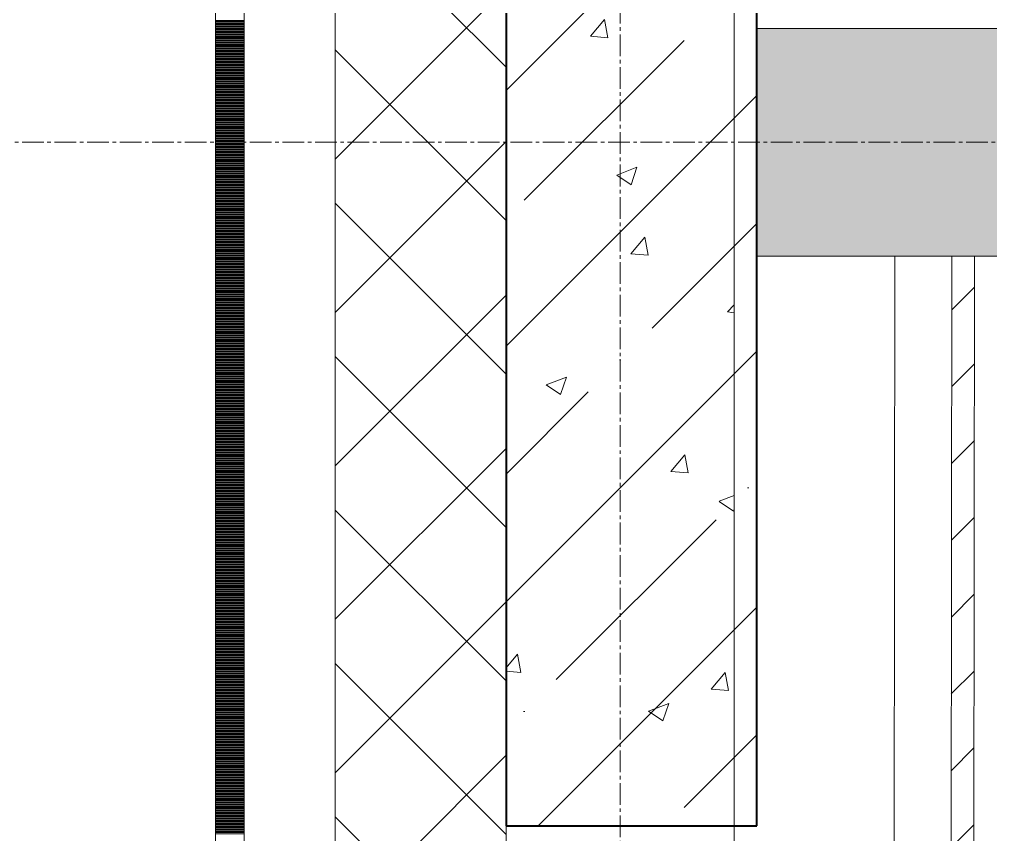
# Model space of a CAD drawing. Header units: millimetres. Extents: x 470010 to 1231400, y -134005 to 421770.
# Drawn here: x 508527 to 509379, y -107709 to -106994 of the extents above; entities that cross this region are included whole.
import ezdxf

# ---------------------------------------------------------------- set-up
doc = ezdxf.new("R2010")
doc.units = ezdxf.units.MM
doc.linetypes.add('CENTER2', pattern=[28.575, 19.05, -3.175, 3.175, -3.175])
doc.linetypes.add('HIDDEN2', pattern=[4.7625, 3.175, -1.5875])
for name, color, linetype, lineweight in [('АР_Колонны', 70, 'Continuous', 30), ('АР_Стены ГКЛ', 1, 'Continuous', 15), ('АР_Стены ЖБ', 7, 'Continuous', 35), ('АР_Стены ПЕНОблок', 52, 'Continuous', 20), ('АР_Тонкая', 254, 'Continuous', 5), ('АР_Утеплитель', 31, 'Continuous', 0), ('АР_Штриховка', 8, 'Continuous', 0)]:
    doc.layers.add(name, color=color, linetype=linetype, lineweight=lineweight)
doc.layers.add('АР_Оси_РД_100', color=7, linetype='Continuous', lineweight=0, true_color=0x525252)

msp = doc.modelspace()

# ---------------------------------------------------------------- hatches: boundary and pattern name
at = {"layer": 'АР_Стены ГКЛ', "linetype": 'Continuous', "lineweight": 0, "true_color": 0x000000}
h = msp.add_hatch(dxfattribs=at)
h.set_pattern_fill('ANSI31', color=18, scale=15, angle=-360, style=0)
h.set_pattern_definition([(45, (509053.93, -143101.687), (-33.67596, 33.67596), [])])
h.paths.add_polyline_path([(509365.101, -107201.783), (509345.101, -107201.756), (509343.891, -108081.735), (509363.863, -108101.74)], flags=0)
at = {"layer": 'АР_Штриховка', "linetype": 'Continuous', "lineweight": 5, "true_color": 0x000000}
h = msp.add_hatch(dxfattribs=at)
h.set_pattern_fill('ANSI35', color=18, scale=25, style=0)
h.set_pattern_definition([(45, (509053.93, -143101.69), (-112.2532, 112.2532), []), (45, (509166.19, -143101.69), (-112.2532, 112.2532), [198.4375, -39.6875, 0, -39.6875])])
h.paths.add_polyline_path([(508953.932, -107701.687), (509173.932, -107701.687), (509173.932, -106501.687), (508953.932, -106501.687)], flags=0)
at = {"layer": 'АР_Штриховка', "linetype": 'Continuous', "lineweight": 0, "true_color": 0x000000}
h = msp.add_hatch(dxfattribs=at)
h.set_pattern_fill('AR-CONC', color=18, angle=45, style=0)
h.set_pattern_definition([(95, (509053.93, -143101.69), (140.09465, 117.5534), [19.05, -209.55]), (40, (509053.93, -143101.69), (-160.0185, 110.1767), [15.24, -167.6406]), (145.45144, (509065.6, -143091.89), (-19.9238, 227.7301), [16.19, -178.0902]), (91.1842, (509018.01, -143065.77), (221.4102, 161.9534), [28.575, -314.325]), (141.63556, (509036.46, -143052.27), (-7.0866, 342.8268), [24.285, -267.1356]), (36.18415, (509018, -143065.77), (-7.0866, 342.8268), [22.86, -251.4597]), (66, (509044.95, -143056.79), (179.52, 34.89515), [19.05, -209.55]), (11, (509044.95, -143056.79), (-86.5399, 173.9412), [15.24, -167.64]), (116.45145, (509059.91, -143053.88), (92.98005, 208.83634), [16.19, -178.0899]), (82.5, (509053.93, -143101.69), (-57.60547, 61.97341), [0, -165.608, 0, -170.18, 0, -168.275]), (52.5, (509053.93, -143101.69), (-23.58973, 118.087), [0, -97.028, 0, -161.798, 0, -64.135]), (12.5, (509013.88, -143141.74), (99.92786, 91.8262), [0, -63.5, 0, -198.12, 0, -262.89]), (2.5, (508995.92, -143159.7), (86.7639, 122.7224), [0, -82.55, 0, -131.572, 0, -186.69])])
h.paths.add_polyline_path([(509173.932, -107001.687), (509173.932, -107201.687), (516743.932, -107201.687), (516743.932, -107001.687)], flags=0)

# ---------------------------------------------------------------- linework, layer by layer
at = {"layer": 'АР_Колонны', "color": 18, "linetype": 'HIDDEN2', "lineweight": 25, "true_color": 0x000000}
for p, q in [((508953.932, -107701.687), (508953.932, -106501.687)), ((509173.932, -106501.687), (509173.932, -107701.687)), ((509173.932, -107701.687), (508953.932, -107701.687))]:
    msp.add_line(p, q, dxfattribs=at)
at = {"layer": 'АР_Колонны', "color": 18, "linetype": 'Continuous', "lineweight": 30, "true_color": 0x000000}
for p, q in [((508953.932, -106501.687), (508953.932, -107701.687)), ((509173.932, -107701.687), (509173.932, -106501.687)), ((508953.932, -107701.687), (509173.932, -107701.687))]:
    msp.add_line(p, q, dxfattribs=at)
at = {"layer": 'АР_Оси_РД_100', "linetype": 'CENTER2'}
for p, q in [((509053.933, -133315.052), (509053.933, -98801.687)), ((538608.933, -107101.687), (503098.975, -107101.687))]:
    msp.add_line(p, q, dxfattribs=at)
at = {"layer": 'АР_Стены ГКЛ', "color": 18, "linetype": 'Continuous', "lineweight": 5, "true_color": 0x000000}
for p, q in [((509295.101, -107201.687), (509293.959, -108031.723)), ((509345.101, -107201.756), (509295.101, -107201.687)), ((509343.891, -108081.735), (509345.101, -107201.756)), ((509345.101, -107201.756), (509343.891, -108081.735)), ((509365.101, -107201.783), (509345.101, -107201.756)), ((509363.863, -108101.74), (509365.101, -107201.783))]:
    msp.add_line(p, q, dxfattribs=at)
at = {"layer": 'АР_Стены ЖБ', "color": 18, "linetype": 'Continuous', "lineweight": 40, "true_color": 0x000000}
for p, q in [((508953.932, -106501.687), (508953.932, -107701.687)), ((509173.932, -107701.687), (509173.932, -106501.687)), ((508953.932, -107701.687), (509173.932, -107701.687))]:
    msp.add_line(p, q, dxfattribs=at)
at = {"layer": 'АР_Стены ПЕНОблок', "color": 18, "linetype": 'Continuous', "lineweight": 20, "true_color": 0x000000}
for p, q in [((508953.932, -106301.687), (508953.932, -108101.687)), ((509153.932, -108101.687), (509153.932, -106301.687)), ((509173.932, -107001.687), (509173.932, -107201.687)), ((516743.932, -107001.687), (509173.932, -107001.687)), ((509173.932, -107201.687), (516743.932, -107201.687))]:
    msp.add_line(p, q, dxfattribs=at)
at = {"layer": 'АР_Тонкая', "color": 18, "linetype": 'Continuous', "lineweight": 5, "true_color": 0x000000}
for p, q in [((508698.932, -106301.687), (508698.932, -108101.687)), ((508723.932, -106301.687), (508723.932, -108101.687)), ((508723.932, -108101.687), (508723.932, -106301.687)), ((508803.932, -108101.687), (508803.932, -106301.687))]:
    msp.add_line(p, q, dxfattribs=at)
at = {"layer": 'АР_Утеплитель', "color": 18, "linetype": 'Continuous', "lineweight": 0, "true_color": 0x000000}
for p, q in [((508803.932, -106301.687), (508803.932, -108101.687)), ((508953.932, -108101.687), (508953.932, -106301.687))]:
    msp.add_line(p, q, dxfattribs=at)
at = {"layer": 'АР_Штриховка', "color": 18, "linetype": 'Continuous', "lineweight": 0, "true_color": 0x000000}
for p, q in [((508953.932, -107035.761), (508803.932, -106885.761)), ((508803.932, -107116.353), (508953.932, -106966.353)), ((508698.932, -106994.687), (508723.932, -106994.687)), ((508698.932, -106995.687), (508723.932, -106995.687)), ((508698.932, -106996.687), (508723.932, -106996.687)), ((508698.932, -106997.687), (508723.932, -106997.687)), ((508698.932, -106998.687), (508723.932, -106998.687)), ((509028.028, -107008.519), (509040.273, -106993.926)), ((509043.296, -107009.831), (509040.359, -106993.91)), ((508698.932, -106999.687), (508723.932, -106999.687)), ((508698.932, -107000.687), (508723.932, -107000.687)), ((508698.932, -107001.687), (508723.932, -107001.687)), ((508698.932, -107002.687), (508723.932, -107002.687)), ((508698.932, -107003.687), (508723.932, -107003.687)), ((508698.932, -107004.687), (508723.932, -107004.687)), ((508698.932, -107005.687), (508723.932, -107005.687)), ((508698.932, -107006.687), (508723.932, -107006.687)), ((508698.932, -107007.687), (508723.932, -107007.687)), ((508698.932, -107008.687), (508723.932, -107008.687)), ((508698.932, -107009.687), (508723.932, -107009.687)), ((508698.932, -107010.687), (508723.932, -107010.687)), ((508698.932, -107011.687), (508723.932, -107011.687)), ((508698.932, -107012.687), (508723.932, -107012.687)), ((508698.932, -107013.687), (508723.932, -107013.687)), ((508698.932, -107014.687), (508723.932, -107014.687)), ((508698.932, -107015.687), (508723.932, -107015.687)), ((509028.028, -107008.519), (509043.21, -107009.847)), ((508698.932, -107016.687), (508723.932, -107016.687)), ((508698.932, -107017.687), (508723.932, -107017.687)), ((508698.932, -107018.687), (508723.932, -107018.687)), ((508698.932, -107019.687), (508723.932, -107019.687)), ((508698.932, -107020.687), (508723.932, -107020.687)), ((508698.932, -107021.687), (508723.932, -107021.687)), ((508698.932, -107022.687), (508723.932, -107022.687)), ((508698.932, -107023.687), (508723.932, -107023.687)), ((508698.932, -107024.687), (508723.932, -107024.687)), ((508953.932, -107170.465), (508803.932, -107020.465)), ((508698.932, -107025.687), (508723.932, -107025.687)), ((508698.932, -107026.687), (508723.932, -107026.687)), ((508698.932, -107027.687), (508723.932, -107027.687)), ((508698.932, -107028.687), (508723.932, -107028.687)), ((508698.932, -107029.687), (508723.932, -107029.687)), ((508698.932, -107030.687), (508723.932, -107030.687)), ((508698.932, -107031.687), (508723.932, -107031.687)), ((508698.932, -107032.687), (508723.932, -107032.687)), ((508698.932, -107033.687), (508723.932, -107033.687)), ((508698.932, -107034.687), (508723.932, -107034.687)), ((508698.932, -107035.687), (508723.932, -107035.687)), ((508698.932, -107036.687), (508723.932, -107036.687)), ((508698.932, -107037.687), (508723.932, -107037.687)), ((508698.932, -107038.687), (508723.932, -107038.687)), ((508698.932, -107039.687), (508723.932, -107039.687)), ((508698.932, -107040.687), (508723.932, -107040.687)), ((508698.932, -107041.687), (508723.932, -107041.687)), ((508698.932, -107042.687), (508723.932, -107042.687)), ((508698.932, -107043.687), (508723.932, -107043.687)), ((508698.932, -107044.687), (508723.932, -107044.687)), ((508698.932, -107045.687), (508723.932, -107045.687)), ((508698.932, -107046.687), (508723.932, -107046.687)), ((508698.932, -107047.687), (508723.932, -107047.687)), ((508698.932, -107048.687), (508723.932, -107048.687)), ((508698.932, -107049.687), (508723.932, -107049.687)), ((508698.932, -107050.687), (508723.932, -107050.687)), ((508698.932, -107051.687), (508723.932, -107051.687)), ((508698.932, -107052.687), (508723.932, -107052.687)), ((508698.932, -107053.687), (508723.932, -107053.687)), ((508698.932, -107054.687), (508723.932, -107054.687)), ((508698.932, -107055.687), (508723.932, -107055.687)), ((508698.932, -107056.687), (508723.932, -107056.687)), ((508698.932, -107057.687), (508723.932, -107057.687)), ((508698.932, -107058.687), (508723.932, -107058.687)), ((508698.932, -107059.687), (508723.932, -107059.687)), ((508698.932, -107060.687), (508723.932, -107060.687)), ((508698.932, -107061.687), (508723.932, -107061.687)), ((508698.932, -107062.687), (508723.932, -107062.687)), ((508698.932, -107063.687), (508723.932, -107063.687)), ((508698.932, -107064.687), (508723.932, -107064.687)), ((508698.932, -107065.687), (508723.932, -107065.687)), ((508698.932, -107066.687), (508723.932, -107066.687)), ((508698.932, -107067.687), (508723.932, -107067.687)), ((508698.932, -107068.687), (508723.932, -107068.687)), ((508698.932, -107069.687), (508723.932, -107069.687)), ((508698.932, -107070.687), (508723.932, -107070.687)), ((508698.932, -107071.687), (508723.932, -107071.687)), ((508698.932, -107072.687), (508723.932, -107072.687)), ((508698.932, -107073.687), (508723.932, -107073.687)), ((508698.932, -107074.687), (508723.932, -107074.687)), ((508698.932, -107075.687), (508723.932, -107075.687)), ((508698.932, -107076.687), (508723.932, -107076.687)), ((508698.932, -107077.687), (508723.932, -107077.687)), ((508698.932, -107078.687), (508723.932, -107078.687)), ((508698.932, -107079.687), (508723.932, -107079.687)), ((508698.932, -107080.687), (508723.932, -107080.687)), ((508698.932, -107081.687), (508723.932, -107081.687)), ((508698.932, -107082.687), (508723.932, -107082.687)), ((508698.932, -107083.687), (508723.932, -107083.687)), ((508698.932, -107084.687), (508723.932, -107084.687)), ((508698.932, -107085.687), (508723.932, -107085.687)), ((508698.932, -107086.687), (508723.932, -107086.687)), ((508698.932, -107087.687), (508723.932, -107087.687)), ((508698.932, -107088.687), (508723.932, -107088.687)), ((508698.932, -107089.687), (508723.932, -107089.687)), ((508698.932, -107090.687), (508723.932, -107090.687)), ((508698.932, -107091.687), (508723.932, -107091.687)), ((508698.932, -107092.687), (508723.932, -107092.687)), ((508698.932, -107093.687), (508723.932, -107093.687)), ((508698.932, -107094.687), (508723.932, -107094.687)), ((508698.932, -107095.687), (508723.932, -107095.687)), ((508698.932, -107096.687), (508723.932, -107096.687)), ((508698.932, -107097.687), (508723.932, -107097.687)), ((508698.932, -107098.687), (508723.932, -107098.687)), ((508698.932, -107099.687), (508723.932, -107099.687)), ((508698.932, -107100.687), (508723.932, -107100.687)), ((508803.932, -107251.057), (508953.932, -107101.057)), ((508698.932, -107101.687), (508723.932, -107101.687)), ((508698.932, -107102.687), (508723.932, -107102.687)), ((508698.932, -107103.687), (508723.932, -107103.687)), ((508698.932, -107104.687), (508723.932, -107104.687)), ((508698.932, -107105.687), (508723.932, -107105.687)), ((508698.932, -107106.687), (508723.932, -107106.687)), ((508698.932, -107107.687), (508723.932, -107107.687)), ((508698.932, -107108.687), (508723.932, -107108.687)), ((508698.932, -107109.687), (508723.932, -107109.687)), ((508698.932, -107110.687), (508723.932, -107110.687)), ((508698.932, -107111.687), (508723.932, -107111.687)), ((508698.932, -107112.687), (508723.932, -107112.687)), ((508698.932, -107113.687), (508723.932, -107113.687)), ((508698.932, -107114.687), (508723.932, -107114.687)), ((508698.932, -107115.687), (508723.932, -107115.687)), ((508698.932, -107116.687), (508723.932, -107116.687)), ((508698.932, -107117.687), (508723.932, -107117.687)), ((508698.932, -107118.687), (508723.932, -107118.687)), ((508698.932, -107119.687), (508723.932, -107119.687)), ((508698.932, -107120.687), (508723.932, -107120.687)), ((508698.932, -107121.687), (508723.932, -107121.687)), ((508698.932, -107122.687), (508723.932, -107122.687)), ((508698.932, -107123.687), (508723.932, -107123.687)), ((508698.932, -107124.687), (508723.932, -107124.687)), ((508698.932, -107125.687), (508723.932, -107125.687)), ((508698.932, -107126.687), (508723.932, -107126.687)), ((509050.93, -107130.439), (509068.715, -107123.612)), ((509063.557, -107138.986), (509068.707, -107123.637)), ((508698.932, -107127.687), (508723.932, -107127.687)), ((508698.932, -107128.687), (508723.932, -107128.687)), ((508698.932, -107129.687), (508723.932, -107129.687)), ((508698.932, -107130.687), (508723.932, -107130.687)), ((508698.932, -107131.687), (508723.932, -107131.687)), ((508698.932, -107132.687), (508723.932, -107132.687)), ((508698.932, -107133.687), (508723.932, -107133.687)), ((508698.932, -107134.687), (508723.932, -107134.687)), ((509050.919, -107130.462), (509063.554, -107138.984)), ((508698.932, -107135.687), (508723.932, -107135.687)), ((508698.932, -107136.687), (508723.932, -107136.687)), ((508698.932, -107137.687), (508723.932, -107137.687)), ((508698.932, -107138.687), (508723.932, -107138.687)), ((508698.932, -107139.687), (508723.932, -107139.687)), ((508698.932, -107140.687), (508723.932, -107140.687)), ((508698.932, -107141.687), (508723.932, -107141.687)), ((508698.932, -107142.687), (508723.932, -107142.687)), ((508698.932, -107143.687), (508723.932, -107143.687)), ((508698.932, -107144.687), (508723.932, -107144.687)), ((508698.932, -107145.687), (508723.932, -107145.687)), ((508698.932, -107146.687), (508723.932, -107146.687)), ((508698.932, -107147.687), (508723.932, -107147.687)), ((508698.932, -107148.687), (508723.932, -107148.687)), ((508698.932, -107149.687), (508723.932, -107149.687)), ((508698.932, -107150.687), (508723.932, -107150.687)), ((508698.932, -107151.687), (508723.932, -107151.687)), ((508698.932, -107152.687), (508723.932, -107152.687)), ((508698.932, -107153.687), (508723.932, -107153.687)), ((508698.932, -107154.687), (508723.932, -107154.687)), ((508698.932, -107155.687), (508723.932, -107155.687)), ((508698.932, -107156.687), (508723.932, -107156.687)), ((508698.932, -107157.687), (508723.932, -107157.687)), ((508698.932, -107158.687), (508723.932, -107158.687)), ((508698.932, -107159.687), (508723.932, -107159.687)), ((508698.932, -107160.687), (508723.932, -107160.687)), ((508953.932, -107305.169), (508803.932, -107155.169)), ((508698.932, -107161.687), (508723.932, -107161.687)), ((508698.932, -107162.687), (508723.932, -107162.687)), ((508698.932, -107163.687), (508723.932, -107163.687)), ((508698.932, -107164.687), (508723.932, -107164.687)), ((508698.932, -107165.687), (508723.932, -107165.687)), ((508698.932, -107166.687), (508723.932, -107166.687)), ((508698.932, -107167.687), (508723.932, -107167.687)), ((508698.932, -107168.687), (508723.932, -107168.687)), ((508698.932, -107169.687), (508723.932, -107169.687)), ((508698.932, -107170.687), (508723.932, -107170.687)), ((508698.932, -107171.687), (508723.932, -107171.687)), ((508698.932, -107172.687), (508723.932, -107172.687)), ((508698.932, -107173.687), (508723.932, -107173.687)), ((508698.932, -107174.687), (508723.932, -107174.687)), ((508698.932, -107175.687), (508723.932, -107175.687)), ((508698.932, -107176.687), (508723.932, -107176.687)), ((508698.932, -107177.687), (508723.932, -107177.687)), ((508698.932, -107178.687), (508723.932, -107178.687)), ((508698.932, -107179.687), (508723.932, -107179.687)), ((508698.932, -107180.687), (508723.932, -107180.687)), ((508698.932, -107181.687), (508723.932, -107181.687)), ((508698.932, -107182.687), (508723.932, -107182.687)), ((508698.932, -107183.687), (508723.932, -107183.687)), ((508698.932, -107184.687), (508723.932, -107184.687)), ((508698.932, -107185.687), (508723.932, -107185.687)), ((509063.272, -107199.576), (509075.517, -107184.982)), ((509078.539, -107200.888), (509075.602, -107184.967)), ((508698.932, -107186.687), (508723.932, -107186.687)), ((508698.932, -107187.687), (508723.932, -107187.687)), ((508698.932, -107188.687), (508723.932, -107188.687)), ((508698.932, -107189.687), (508723.932, -107189.687)), ((508698.932, -107190.687), (508723.932, -107190.687)), ((508698.932, -107191.687), (508723.932, -107191.687)), ((508698.932, -107192.687), (508723.932, -107192.687)), ((508698.932, -107193.687), (508723.932, -107193.687)), ((508698.932, -107194.687), (508723.932, -107194.687)), ((508698.932, -107195.687), (508723.932, -107195.687)), ((508698.932, -107196.687), (508723.932, -107196.687)), ((508698.932, -107197.687), (508723.932, -107197.687)), ((508698.932, -107198.687), (508723.932, -107198.687)), ((508698.932, -107199.687), (508723.932, -107199.687)), ((508698.932, -107200.687), (508723.932, -107200.687)), ((508698.932, -107201.687), (508723.932, -107201.687)), ((508698.932, -107202.687), (508723.932, -107202.687)), ((508698.932, -107203.687), (508723.932, -107203.687)), ((509063.272, -107199.576), (509078.454, -107200.904)), ((508698.932, -107204.687), (508723.932, -107204.687)), ((508698.932, -107205.687), (508723.932, -107205.687)), ((508698.932, -107206.687), (508723.932, -107206.687)), ((508698.932, -107207.687), (508723.932, -107207.687)), ((508698.932, -107208.687), (508723.932, -107208.687)), ((508698.932, -107209.687), (508723.932, -107209.687)), ((508698.932, -107210.687), (508723.932, -107210.687)), ((508698.932, -107211.687), (508723.932, -107211.687)), ((508698.932, -107212.687), (508723.932, -107212.687)), ((508698.932, -107213.687), (508723.932, -107213.687)), ((508698.932, -107214.687), (508723.932, -107214.687)), ((508698.932, -107215.687), (508723.932, -107215.687)), ((508698.932, -107216.687), (508723.932, -107216.687)), ((508698.932, -107217.687), (508723.932, -107217.687)), ((508698.932, -107218.687), (508723.932, -107218.687)), ((508698.932, -107219.687), (508723.932, -107219.687)), ((508698.932, -107220.687), (508723.932, -107220.687)), ((508698.932, -107221.687), (508723.932, -107221.687)), ((508698.932, -107222.687), (508723.932, -107222.687)), ((508698.932, -107223.687), (508723.932, -107223.687)), ((508698.932, -107224.687), (508723.932, -107224.687)), ((508698.932, -107225.687), (508723.932, -107225.687)), ((508698.932, -107226.687), (508723.932, -107226.687)), ((508698.932, -107227.687), (508723.932, -107227.687)), ((508698.932, -107228.687), (508723.932, -107228.687)), ((508698.932, -107229.687), (508723.932, -107229.687)), ((508698.932, -107230.687), (508723.932, -107230.687)), ((508698.932, -107231.687), (508723.932, -107231.687)), ((508698.932, -107232.687), (508723.932, -107232.687)), ((508698.932, -107233.687), (508723.932, -107233.687)), ((508698.932, -107234.687), (508723.932, -107234.687)), ((508698.932, -107235.687), (508723.932, -107235.687)), ((508698.932, -107236.687), (508723.932, -107236.687)), ((508698.932, -107237.687), (508723.932, -107237.687)), ((508803.932, -107385.761), (508953.932, -107235.761)), ((508698.932, -107238.687), (508723.932, -107238.687)), ((508698.932, -107239.687), (508723.932, -107239.687)), ((508698.932, -107240.687), (508723.932, -107240.687)), ((508698.932, -107241.687), (508723.932, -107241.687)), ((508698.932, -107242.687), (508723.932, -107242.687)), ((508698.932, -107243.687), (508723.932, -107243.687)), ((508698.932, -107244.687), (508723.932, -107244.687)), ((508698.932, -107245.687), (508723.932, -107245.687)), ((509148.159, -107250.539), (509153.932, -107244.522)), ((508698.932, -107246.687), (508723.932, -107246.687)), ((508698.932, -107247.687), (508723.932, -107247.687)), ((508698.932, -107248.687), (508723.932, -107248.687)), ((508698.932, -107249.687), (508723.932, -107249.687)), ((508698.932, -107250.687), (508723.932, -107250.687)), ((508698.932, -107251.687), (508723.932, -107251.687)), ((508698.932, -107252.687), (508723.932, -107252.687)), ((508698.932, -107253.687), (508723.932, -107253.687)), ((508698.932, -107254.687), (508723.932, -107254.687)), ((509148.175, -107250.574), (509153.932, -107251.466)), ((508698.932, -107255.687), (508723.932, -107255.687)), ((508698.932, -107256.687), (508723.932, -107256.687)), ((508698.932, -107257.687), (508723.932, -107257.687)), ((508698.932, -107258.687), (508723.932, -107258.687)), ((508698.932, -107259.687), (508723.932, -107259.687)), ((508698.932, -107260.687), (508723.932, -107260.687)), ((508698.932, -107261.687), (508723.932, -107261.687)), ((508698.932, -107262.687), (508723.932, -107262.687)), ((508698.932, -107263.687), (508723.932, -107263.687)), ((508698.932, -107264.687), (508723.932, -107264.687)), ((508698.932, -107265.687), (508723.932, -107265.687)), ((508698.932, -107266.687), (508723.932, -107266.687)), ((508698.932, -107267.687), (508723.932, -107267.687)), ((508698.932, -107268.687), (508723.932, -107268.687)), ((508698.932, -107269.687), (508723.932, -107269.687)), ((508698.932, -107270.687), (508723.932, -107270.687)), ((508698.932, -107271.687), (508723.932, -107271.687)), ((508698.932, -107272.687), (508723.932, -107272.687)), ((508698.932, -107273.687), (508723.932, -107273.687)), ((508698.932, -107274.687), (508723.932, -107274.687)), ((508698.932, -107275.687), (508723.932, -107275.687)), ((508698.932, -107276.687), (508723.932, -107276.687)), ((508698.932, -107277.687), (508723.932, -107277.687)), ((508698.932, -107278.687), (508723.932, -107278.687)), ((508698.932, -107279.687), (508723.932, -107279.687)), ((508698.932, -107280.687), (508723.932, -107280.687)), ((508698.932, -107281.687), (508723.932, -107281.687)), ((508698.932, -107282.687), (508723.932, -107282.687)), ((508698.932, -107283.687), (508723.932, -107283.687)), ((508698.932, -107284.687), (508723.932, -107284.687)), ((508698.932, -107285.687), (508723.932, -107285.687)), ((508698.932, -107286.687), (508723.932, -107286.687)), ((508698.932, -107287.687), (508723.932, -107287.687)), ((508698.932, -107288.687), (508723.932, -107288.687)), ((508698.932, -107289.687), (508723.932, -107289.687)), ((508698.932, -107290.687), (508723.932, -107290.687)), ((508698.932, -107291.687), (508723.932, -107291.687)), ((508698.932, -107292.687), (508723.932, -107292.687)), ((508698.932, -107293.687), (508723.932, -107293.687)), ((508698.932, -107294.687), (508723.932, -107294.687)), ((508698.932, -107295.687), (508723.932, -107295.687)), ((508698.932, -107296.687), (508723.932, -107296.687)), ((508953.932, -107439.873), (508803.932, -107289.873)), ((508698.932, -107297.687), (508723.932, -107297.687)), ((508698.932, -107298.687), (508723.932, -107298.687)), ((508698.932, -107299.687), (508723.932, -107299.687)), ((508698.932, -107300.687), (508723.932, -107300.687)), ((508698.932, -107301.687), (508723.932, -107301.687)), ((508698.932, -107302.687), (508723.932, -107302.687)), ((508698.932, -107303.687), (508723.932, -107303.687)), ((508698.932, -107304.687), (508723.932, -107304.687)), ((508698.932, -107305.687), (508723.932, -107305.687)), ((508698.932, -107306.687), (508723.932, -107306.687)), ((508698.932, -107307.687), (508723.932, -107307.687)), ((508698.932, -107308.687), (508723.932, -107308.687)), ((508698.932, -107309.687), (508723.932, -107309.687)), ((508698.932, -107310.687), (508723.932, -107310.687)), ((508698.932, -107311.687), (508723.932, -107311.687)), ((508698.932, -107312.687), (508723.932, -107312.687)), ((508698.932, -107313.687), (508723.932, -107313.687)), ((508989.128, -107314.627), (509006.913, -107307.8)), ((509001.755, -107323.174), (509006.905, -107307.825)), ((508698.932, -107314.687), (508723.932, -107314.687)), ((508698.932, -107315.687), (508723.932, -107315.687)), ((508698.932, -107316.687), (508723.932, -107316.687)), ((508698.932, -107317.687), (508723.932, -107317.687)), ((508698.932, -107318.687), (508723.932, -107318.687)), ((508698.932, -107319.687), (508723.932, -107319.687)), ((508698.932, -107320.687), (508723.932, -107320.687)), ((508698.932, -107321.687), (508723.932, -107321.687)), ((508698.932, -107322.687), (508723.932, -107322.687)), ((508989.117, -107314.65), (509001.752, -107323.172)), ((508698.932, -107323.687), (508723.932, -107323.687)), ((508698.932, -107324.687), (508723.932, -107324.687)), ((508698.932, -107325.687), (508723.932, -107325.687)), ((508698.932, -107326.687), (508723.932, -107326.687)), ((508698.932, -107327.687), (508723.932, -107327.687)), ((508698.932, -107328.687), (508723.932, -107328.687)), ((508698.932, -107329.687), (508723.932, -107329.687)), ((508698.932, -107330.687), (508723.932, -107330.687)), ((508698.932, -107331.687), (508723.932, -107331.687)), ((508698.932, -107332.687), (508723.932, -107332.687)), ((508698.932, -107333.687), (508723.932, -107333.687)), ((508698.932, -107334.687), (508723.932, -107334.687)), ((508698.932, -107335.687), (508723.932, -107335.687)), ((508698.932, -107336.687), (508723.932, -107336.687)), ((508698.932, -107337.687), (508723.932, -107337.687)), ((508698.932, -107338.687), (508723.932, -107338.687)), ((508698.932, -107339.687), (508723.932, -107339.687)), ((508698.932, -107340.687), (508723.932, -107340.687)), ((508698.932, -107341.687), (508723.932, -107341.687)), ((508698.932, -107342.687), (508723.932, -107342.687)), ((508698.932, -107343.687), (508723.932, -107343.687)), ((508698.932, -107344.687), (508723.932, -107344.687)), ((508698.932, -107345.687), (508723.932, -107345.687)), ((508698.932, -107346.687), (508723.932, -107346.687)), ((508698.932, -107347.687), (508723.932, -107347.687)), ((508698.932, -107348.687), (508723.932, -107348.687)), ((508698.932, -107349.687), (508723.932, -107349.687)), ((508698.932, -107350.687), (508723.932, -107350.687)), ((508698.932, -107351.687), (508723.932, -107351.687)), ((508698.932, -107352.687), (508723.932, -107352.687)), ((508698.932, -107353.687), (508723.932, -107353.687)), ((508698.932, -107354.687), (508723.932, -107354.687)), ((508698.932, -107355.687), (508723.932, -107355.687)), ((508698.932, -107356.687), (508723.932, -107356.687)), ((508698.932, -107357.687), (508723.932, -107357.687)), ((508698.932, -107358.687), (508723.932, -107358.687)), ((508698.932, -107359.687), (508723.932, -107359.687)), ((508698.932, -107360.687), (508723.932, -107360.687)), ((508698.932, -107361.687), (508723.932, -107361.687)), ((508698.932, -107362.687), (508723.932, -107362.687)), ((508698.932, -107363.687), (508723.932, -107363.687)), ((508698.932, -107364.687), (508723.932, -107364.687)), ((508698.932, -107365.687), (508723.932, -107365.687)), ((508698.932, -107366.687), (508723.932, -107366.687)), ((508698.932, -107367.687), (508723.932, -107367.687)), ((508698.932, -107368.687), (508723.932, -107368.687)), ((508698.932, -107369.687), (508723.932, -107369.687)), ((508698.932, -107370.687), (508723.932, -107370.687)), ((508698.932, -107371.687), (508723.932, -107371.687)), ((508698.932, -107372.687), (508723.932, -107372.687)), ((508698.932, -107373.687), (508723.932, -107373.687)), ((508803.932, -107520.465), (508953.932, -107370.465)), ((508698.932, -107374.687), (508723.932, -107374.687)), ((508698.932, -107375.687), (508723.932, -107375.687)), ((508698.932, -107376.687), (508723.932, -107376.687)), ((508698.932, -107377.687), (508723.932, -107377.687)), ((508698.932, -107378.687), (508723.932, -107378.687)), ((508698.932, -107379.687), (508723.932, -107379.687)), ((508698.932, -107380.687), (508723.932, -107380.687)), ((508698.932, -107381.687), (508723.932, -107381.687)), ((508698.932, -107382.687), (508723.932, -107382.687)), ((509098.515, -107390.632), (509110.76, -107376.039)), ((509113.782, -107391.945), (509110.845, -107376.024)), ((508698.932, -107383.687), (508723.932, -107383.687)), ((508698.932, -107384.687), (508723.932, -107384.687)), ((508698.932, -107385.687), (508723.932, -107385.687)), ((508698.932, -107386.687), (508723.932, -107386.687)), ((508698.932, -107387.687), (508723.932, -107387.687)), ((508698.932, -107388.687), (508723.932, -107388.687)), ((508698.932, -107389.687), (508723.932, -107389.687)), ((508698.932, -107390.687), (508723.932, -107390.687)), ((509098.515, -107390.633), (509113.697, -107391.961)), ((508698.932, -107391.687), (508723.932, -107391.687)), ((508698.932, -107392.687), (508723.932, -107392.687)), ((508698.932, -107393.687), (508723.932, -107393.687)), ((508698.932, -107394.687), (508723.932, -107394.687)), ((508698.932, -107395.687), (508723.932, -107395.687)), ((508698.932, -107396.687), (508723.932, -107396.687)), ((508698.932, -107397.687), (508723.932, -107397.687)), ((508698.932, -107398.687), (508723.932, -107398.687)), ((508698.932, -107399.687), (508723.932, -107399.687)), ((508698.932, -107400.687), (508723.932, -107400.687)), ((508698.932, -107401.687), (508723.932, -107401.687)), ((508698.932, -107402.687), (508723.932, -107402.687)), ((508698.932, -107403.687), (508723.932, -107403.687)), ((508698.932, -107404.687), (508723.932, -107404.687)), ((508698.932, -107405.687), (508723.932, -107405.687)), ((508698.932, -107406.687), (508723.932, -107406.687)), ((508698.932, -107407.687), (508723.932, -107407.687)), ((508698.932, -107408.687), (508723.932, -107408.687)), ((508698.932, -107409.687), (508723.932, -107409.687)), ((508698.932, -107410.687), (508723.932, -107410.687)), ((508698.932, -107411.687), (508723.932, -107411.687)), ((508698.932, -107412.687), (508723.932, -107412.687)), ((508698.932, -107413.687), (508723.932, -107413.687)), ((508698.932, -107414.687), (508723.932, -107414.687)), ((508698.932, -107415.687), (508723.932, -107415.687)), ((508698.932, -107416.687), (508723.932, -107416.687)), ((509140.742, -107416.892), (509153.932, -107411.829)), ((508698.932, -107417.687), (508723.932, -107417.687)), ((508698.932, -107418.687), (508723.932, -107418.687)), ((508698.932, -107419.687), (508723.932, -107419.687)), ((508698.932, -107420.687), (508723.932, -107420.687)), ((508698.932, -107421.687), (508723.932, -107421.687)), ((508698.932, -107422.687), (508723.932, -107422.687)), ((508698.932, -107423.687), (508723.932, -107423.687)), ((508698.932, -107424.687), (508723.932, -107424.687)), ((508953.932, -107574.576), (508803.932, -107424.576)), ((509140.732, -107416.915), (509153.366, -107425.438)), ((509153.37, -107425.439), (509153.932, -107423.761)), ((508698.932, -107425.687), (508723.932, -107425.687)), ((508698.932, -107426.687), (508723.932, -107426.687)), ((508698.932, -107427.687), (508723.932, -107427.687)), ((508698.932, -107428.687), (508723.932, -107428.687)), ((508698.932, -107429.687), (508723.932, -107429.687)), ((508698.932, -107430.687), (508723.932, -107430.687)), ((508698.932, -107431.687), (508723.932, -107431.687)), ((508698.932, -107432.687), (508723.932, -107432.687)), ((508698.932, -107433.687), (508723.932, -107433.687)), ((508698.932, -107434.687), (508723.932, -107434.687)), ((508698.932, -107435.687), (508723.932, -107435.687)), ((508698.932, -107436.687), (508723.932, -107436.687)), ((508698.932, -107437.687), (508723.932, -107437.687)), ((508698.932, -107438.687), (508723.932, -107438.687)), ((508698.932, -107439.687), (508723.932, -107439.687)), ((508698.932, -107440.687), (508723.932, -107440.687)), ((508698.932, -107441.687), (508723.932, -107441.687)), ((508698.932, -107442.687), (508723.932, -107442.687)), ((508698.932, -107443.687), (508723.932, -107443.687)), ((508698.932, -107444.687), (508723.932, -107444.687)), ((508698.932, -107445.687), (508723.932, -107445.687)), ((508698.932, -107446.687), (508723.932, -107446.687)), ((508698.932, -107447.687), (508723.932, -107447.687)), ((508698.932, -107448.687), (508723.932, -107448.687)), ((508698.932, -107449.687), (508723.932, -107449.687)), ((508698.932, -107450.687), (508723.932, -107450.687)), ((508698.932, -107451.687), (508723.932, -107451.687)), ((508698.932, -107452.687), (508723.932, -107452.687)), ((508698.932, -107453.687), (508723.932, -107453.687)), ((508698.932, -107454.687), (508723.932, -107454.687)), ((508698.932, -107455.687), (508723.932, -107455.687)), ((508698.932, -107456.687), (508723.932, -107456.687)), ((508698.932, -107457.687), (508723.932, -107457.687)), ((508698.932, -107458.687), (508723.932, -107458.687)), ((508698.932, -107459.687), (508723.932, -107459.687)), ((508698.932, -107460.687), (508723.932, -107460.687)), ((508698.932, -107461.687), (508723.932, -107461.687)), ((508698.932, -107462.687), (508723.932, -107462.687)), ((508698.932, -107463.687), (508723.932, -107463.687)), ((508698.932, -107464.687), (508723.932, -107464.687)), ((508698.932, -107465.687), (508723.932, -107465.687)), ((508698.932, -107466.687), (508723.932, -107466.687)), ((508698.932, -107467.687), (508723.932, -107467.687)), ((508698.932, -107468.687), (508723.932, -107468.687)), ((508698.932, -107469.687), (508723.932, -107469.687)), ((508698.932, -107470.687), (508723.932, -107470.687)), ((508698.932, -107471.687), (508723.932, -107471.687)), ((508698.932, -107472.687), (508723.932, -107472.687)), ((508698.932, -107473.687), (508723.932, -107473.687)), ((508698.932, -107474.687), (508723.932, -107474.687)), ((508698.932, -107475.687), (508723.932, -107475.687)), ((508698.932, -107476.687), (508723.932, -107476.687)), ((508698.932, -107477.687), (508723.932, -107477.687)), ((508698.932, -107478.687), (508723.932, -107478.687)), ((508698.932, -107479.687), (508723.932, -107479.687)), ((508698.932, -107480.687), (508723.932, -107480.687)), ((508698.932, -107481.687), (508723.932, -107481.687)), ((508698.932, -107482.687), (508723.932, -107482.687)), ((508698.932, -107483.687), (508723.932, -107483.687)), ((508698.932, -107484.687), (508723.932, -107484.687)), ((508698.932, -107485.687), (508723.932, -107485.687)), ((508698.932, -107486.687), (508723.932, -107486.687)), ((508698.932, -107487.687), (508723.932, -107487.687)), ((508698.932, -107488.687), (508723.932, -107488.687)), ((508698.932, -107489.687), (508723.932, -107489.687)), ((508698.932, -107490.687), (508723.932, -107490.687)), ((508698.932, -107491.687), (508723.932, -107491.687)), ((508698.932, -107492.687), (508723.932, -107492.687)), ((508698.932, -107493.687), (508723.932, -107493.687)), ((508698.932, -107494.687), (508723.932, -107494.687)), ((508698.932, -107495.687), (508723.932, -107495.687)), ((508698.932, -107496.687), (508723.932, -107496.687)), ((508698.932, -107497.687), (508723.932, -107497.687)), ((508698.932, -107498.687), (508723.932, -107498.687)), ((508698.932, -107499.687), (508723.932, -107499.687)), ((508698.932, -107500.687), (508723.932, -107500.687)), ((508698.932, -107501.687), (508723.932, -107501.687)), ((508698.932, -107502.687), (508723.932, -107502.687)), ((508698.932, -107503.687), (508723.932, -107503.687)), ((508698.932, -107504.687), (508723.932, -107504.687)), ((508698.932, -107505.687), (508723.932, -107505.687)), ((508698.932, -107506.687), (508723.932, -107506.687)), ((508698.932, -107507.687), (508723.932, -107507.687)), ((508698.932, -107508.687), (508723.932, -107508.687)), ((508698.932, -107509.687), (508723.932, -107509.687)), ((508803.932, -107655.169), (508953.932, -107505.169)), ((508698.932, -107510.687), (508723.932, -107510.687)), ((508698.932, -107511.687), (508723.932, -107511.687)), ((508698.932, -107512.687), (508723.932, -107512.687)), ((508698.932, -107513.687), (508723.932, -107513.687)), ((508698.932, -107514.687), (508723.932, -107514.687)), ((508698.932, -107515.687), (508723.932, -107515.687)), ((508698.932, -107516.687), (508723.932, -107516.687)), ((508698.932, -107517.687), (508723.932, -107517.687)), ((508698.932, -107518.687), (508723.932, -107518.687)), ((508698.932, -107519.687), (508723.932, -107519.687)), ((508698.932, -107520.687), (508723.932, -107520.687)), ((508698.932, -107521.687), (508723.932, -107521.687)), ((508698.932, -107522.687), (508723.932, -107522.687)), ((508698.932, -107523.687), (508723.932, -107523.687)), ((508698.932, -107524.687), (508723.932, -107524.687)), ((508698.932, -107525.687), (508723.932, -107525.687)), ((508698.932, -107526.687), (508723.932, -107526.687)), ((508698.932, -107527.687), (508723.932, -107527.687)), ((508698.932, -107528.687), (508723.932, -107528.687)), ((508698.932, -107529.687), (508723.932, -107529.687)), ((508698.932, -107530.687), (508723.932, -107530.687)), ((508698.932, -107531.687), (508723.932, -107531.687)), ((508698.932, -107532.687), (508723.932, -107532.687)), ((508698.932, -107533.687), (508723.932, -107533.687)), ((508698.932, -107534.687), (508723.932, -107534.687)), ((508698.932, -107535.687), (508723.932, -107535.687)), ((508698.932, -107536.687), (508723.932, -107536.687)), ((508698.932, -107537.687), (508723.932, -107537.687)), ((508698.932, -107538.687), (508723.932, -107538.687)), ((508698.932, -107539.687), (508723.932, -107539.687)), ((508698.932, -107540.687), (508723.932, -107540.687)), ((508698.932, -107541.687), (508723.932, -107541.687)), ((508698.932, -107542.687), (508723.932, -107542.687)), ((508698.932, -107543.687), (508723.932, -107543.687)), ((508698.932, -107544.687), (508723.932, -107544.687)), ((508698.932, -107545.687), (508723.932, -107545.687)), ((508698.932, -107546.687), (508723.932, -107546.687)), ((508698.932, -107547.687), (508723.932, -107547.687)), ((508698.932, -107548.687), (508723.932, -107548.687)), ((508698.932, -107549.687), (508723.932, -107549.687)), ((508698.932, -107550.687), (508723.932, -107550.687)), ((508698.932, -107551.687), (508723.932, -107551.687)), ((508698.932, -107552.687), (508723.932, -107552.687)), ((508953.932, -107562.939), (508963.819, -107551.157)), ((508966.841, -107567.063), (508963.904, -107551.142)), ((508698.932, -107553.687), (508723.932, -107553.687)), ((508698.932, -107554.687), (508723.932, -107554.687)), ((508698.932, -107555.687), (508723.932, -107555.687)), ((508698.932, -107556.687), (508723.932, -107556.687)), ((508698.932, -107557.687), (508723.932, -107557.687)), ((508698.932, -107558.687), (508723.932, -107558.687)), ((508698.932, -107559.687), (508723.932, -107559.687)), ((508698.932, -107560.687), (508723.932, -107560.687)), ((508698.932, -107561.687), (508723.932, -107561.687)), ((508953.932, -107709.28), (508803.932, -107559.28)), ((508698.932, -107562.687), (508723.932, -107562.687)), ((508698.932, -107563.687), (508723.932, -107563.687)), ((508698.932, -107564.687), (508723.932, -107564.687)), ((508698.932, -107565.687), (508723.932, -107565.687)), ((508698.932, -107566.687), (508723.932, -107566.687)), ((508698.932, -107567.687), (508723.932, -107567.687)), ((508698.932, -107568.687), (508723.932, -107568.687)), ((508698.932, -107569.687), (508723.932, -107569.687)), ((508953.932, -107565.957), (508966.756, -107567.079)), ((509133.758, -107581.689), (509146.004, -107567.096)), ((509149.025, -107583.002), (509146.088, -107567.081)), ((508698.932, -107570.687), (508723.932, -107570.687)), ((508698.932, -107571.687), (508723.932, -107571.687)), ((508698.932, -107572.687), (508723.932, -107572.687)), ((508698.932, -107573.687), (508723.932, -107573.687)), ((508698.932, -107574.687), (508723.932, -107574.687)), ((508698.932, -107575.687), (508723.932, -107575.687)), ((508698.932, -107576.687), (508723.932, -107576.687)), ((508698.932, -107577.687), (508723.932, -107577.687)), ((508698.932, -107578.687), (508723.932, -107578.687)), ((508698.932, -107579.687), (508723.932, -107579.687)), ((508698.932, -107580.687), (508723.932, -107580.687)), ((508698.932, -107581.687), (508723.932, -107581.687)), ((508698.932, -107582.687), (508723.932, -107582.687)), ((508698.932, -107583.687), (508723.932, -107583.687)), ((508698.932, -107584.687), (508723.932, -107584.687)), ((508698.932, -107585.687), (508723.932, -107585.687)), ((508698.932, -107586.687), (508723.932, -107586.687)), ((509133.758, -107581.689), (509148.94, -107583.018)), ((508698.932, -107587.687), (508723.932, -107587.687)), ((508698.932, -107588.687), (508723.932, -107588.687)), ((508698.932, -107589.687), (508723.932, -107589.687)), ((508698.932, -107590.687), (508723.932, -107590.687)), ((508698.932, -107591.687), (508723.932, -107591.687)), ((508698.932, -107592.687), (508723.932, -107592.687)), ((508698.932, -107593.687), (508723.932, -107593.687)), ((508698.932, -107594.687), (508723.932, -107594.687)), ((508698.932, -107595.687), (508723.932, -107595.687)), ((509078.94, -107601.081), (509096.725, -107594.254)), ((509091.568, -107609.627), (509096.718, -107594.278)), ((508698.932, -107596.687), (508723.932, -107596.687)), ((508698.932, -107597.687), (508723.932, -107597.687)), ((508698.932, -107598.687), (508723.932, -107598.687)), ((508698.932, -107599.687), (508723.932, -107599.687)), ((508698.932, -107600.687), (508723.932, -107600.687)), ((508698.932, -107601.687), (508723.932, -107601.687)), ((508698.932, -107602.687), (508723.932, -107602.687)), ((508698.932, -107603.687), (508723.932, -107603.687)), ((509078.93, -107601.103), (509091.564, -107609.626)), ((508698.932, -107604.687), (508723.932, -107604.687)), ((508698.932, -107605.687), (508723.932, -107605.687)), ((508698.932, -107606.687), (508723.932, -107606.687)), ((508698.932, -107607.687), (508723.932, -107607.687)), ((508698.932, -107608.687), (508723.932, -107608.687)), ((508698.932, -107609.687), (508723.932, -107609.687)), ((508698.932, -107610.687), (508723.932, -107610.687)), ((508698.932, -107611.687), (508723.932, -107611.687)), ((508698.932, -107612.687), (508723.932, -107612.687)), ((508698.932, -107613.687), (508723.932, -107613.687)), ((508698.932, -107614.687), (508723.932, -107614.687)), ((508698.932, -107615.687), (508723.932, -107615.687)), ((508698.932, -107616.687), (508723.932, -107616.687)), ((508698.932, -107617.687), (508723.932, -107617.687)), ((508698.932, -107618.687), (508723.932, -107618.687)), ((508698.932, -107619.687), (508723.932, -107619.687)), ((508698.932, -107620.687), (508723.932, -107620.687)), ((508698.932, -107621.687), (508723.932, -107621.687)), ((508698.932, -107622.687), (508723.932, -107622.687)), ((508698.932, -107623.687), (508723.932, -107623.687)), ((508698.932, -107624.687), (508723.932, -107624.687)), ((508698.932, -107625.687), (508723.932, -107625.687)), ((508698.932, -107626.687), (508723.932, -107626.687)), ((508698.932, -107627.687), (508723.932, -107627.687)), ((508698.932, -107628.687), (508723.932, -107628.687)), ((508698.932, -107629.687), (508723.932, -107629.687)), ((508698.932, -107630.687), (508723.932, -107630.687)), ((508698.932, -107631.687), (508723.932, -107631.687)), ((508698.932, -107632.687), (508723.932, -107632.687)), ((508698.932, -107633.687), (508723.932, -107633.687)), ((508698.932, -107634.687), (508723.932, -107634.687)), ((508698.932, -107635.687), (508723.932, -107635.687)), ((508698.932, -107636.687), (508723.932, -107636.687)), ((508698.932, -107637.687), (508723.932, -107637.687)), ((508698.932, -107638.687), (508723.932, -107638.687)), ((508698.932, -107639.687), (508723.932, -107639.687)), ((508698.932, -107640.687), (508723.932, -107640.687)), ((508698.932, -107641.687), (508723.932, -107641.687)), ((508698.932, -107642.687), (508723.932, -107642.687)), ((508698.932, -107643.687), (508723.932, -107643.687)), ((508698.932, -107644.687), (508723.932, -107644.687)), ((508698.932, -107645.687), (508723.932, -107645.687)), ((508698.932, -107646.687), (508723.932, -107646.687)), ((508803.932, -107789.873), (508953.932, -107639.873)), ((508698.932, -107647.687), (508723.932, -107647.687)), ((508698.932, -107648.687), (508723.932, -107648.687)), ((508698.932, -107649.687), (508723.932, -107649.687)), ((508698.932, -107650.687), (508723.932, -107650.687)), ((508698.932, -107651.687), (508723.932, -107651.687)), ((508698.932, -107652.687), (508723.932, -107652.687)), ((508698.932, -107653.687), (508723.932, -107653.687)), ((508698.932, -107654.687), (508723.932, -107654.687)), ((508698.932, -107655.687), (508723.932, -107655.687)), ((508698.932, -107656.687), (508723.932, -107656.687)), ((508698.932, -107657.687), (508723.932, -107657.687)), ((508698.932, -107658.687), (508723.932, -107658.687)), ((508698.932, -107659.687), (508723.932, -107659.687)), ((508698.932, -107660.687), (508723.932, -107660.687)), ((508698.932, -107661.687), (508723.932, -107661.687)), ((508698.932, -107662.687), (508723.932, -107662.687)), ((508698.932, -107663.687), (508723.932, -107663.687)), ((508698.932, -107664.687), (508723.932, -107664.687)), ((508698.932, -107665.687), (508723.932, -107665.687)), ((508698.932, -107666.687), (508723.932, -107666.687)), ((508698.932, -107667.687), (508723.932, -107667.687)), ((508698.932, -107668.687), (508723.932, -107668.687)), ((508698.932, -107669.687), (508723.932, -107669.687)), ((508698.932, -107670.687), (508723.932, -107670.687)), ((508698.932, -107671.687), (508723.932, -107671.687)), ((508698.932, -107672.687), (508723.932, -107672.687)), ((508698.932, -107673.687), (508723.932, -107673.687)), ((508698.932, -107674.687), (508723.932, -107674.687)), ((508698.932, -107675.687), (508723.932, -107675.687)), ((508698.932, -107676.687), (508723.932, -107676.687)), ((508698.932, -107677.687), (508723.932, -107677.687)), ((508698.932, -107678.687), (508723.932, -107678.687)), ((508698.932, -107679.687), (508723.932, -107679.687)), ((508698.932, -107680.687), (508723.932, -107680.687)), ((508698.932, -107681.687), (508723.932, -107681.687)), ((508698.932, -107682.687), (508723.932, -107682.687)), ((508698.932, -107683.687), (508723.932, -107683.687)), ((508698.932, -107684.687), (508723.932, -107684.687)), ((508698.932, -107685.687), (508723.932, -107685.687)), ((508698.932, -107686.687), (508723.932, -107686.687)), ((508698.932, -107687.687), (508723.932, -107687.687)), ((508698.932, -107688.687), (508723.932, -107688.687)), ((508698.932, -107689.687), (508723.932, -107689.687)), ((508698.932, -107690.687), (508723.932, -107690.687)), ((508698.932, -107691.687), (508723.932, -107691.687)), ((508698.932, -107692.687), (508723.932, -107692.687)), ((508698.932, -107693.687), (508723.932, -107693.687)), ((508698.932, -107694.687), (508723.932, -107694.687)), ((508698.932, -107695.687), (508723.932, -107695.687)), ((508698.932, -107696.687), (508723.932, -107696.687)), ((508698.932, -107697.687), (508723.932, -107697.687)), ((508953.932, -107843.984), (508803.932, -107693.984)), ((508698.932, -107698.687), (508723.932, -107698.687)), ((508698.932, -107699.687), (508723.932, -107699.687)), ((508698.932, -107700.687), (508723.932, -107700.687)), ((508698.932, -107701.687), (508723.932, -107701.687)), ((508698.932, -107702.687), (508723.932, -107702.687)), ((508698.932, -107703.687), (508723.932, -107703.687)), ((508698.932, -107704.687), (508723.932, -107704.687)), ((508698.932, -107705.687), (508723.932, -107705.687)), ((508698.932, -107706.687), (508723.932, -107706.687)), ((508698.932, -107707.687), (508723.932, -107707.687)), ((508698.932, -107708.687), (508723.932, -107708.687))]:
    msp.add_line(p, q, dxfattribs=at)

doc.saveas('drawing.dxf')
